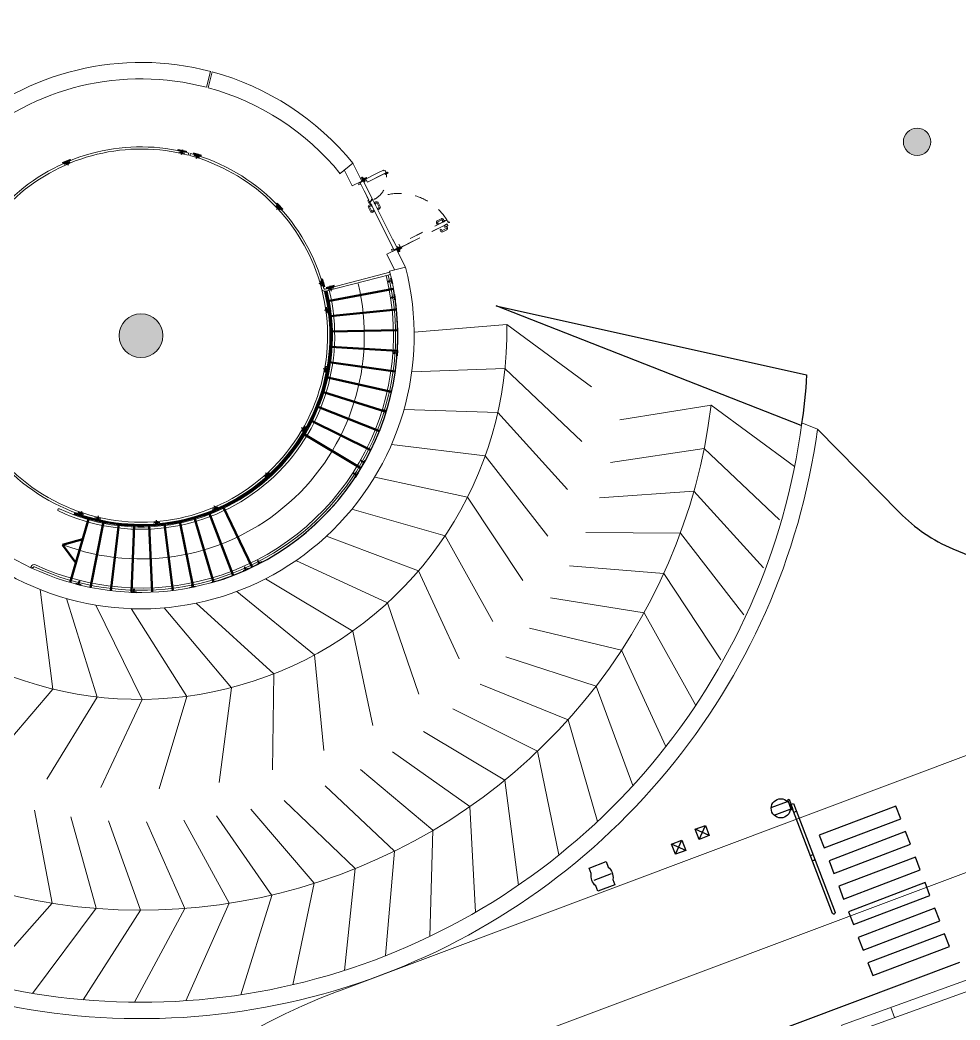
# Model space of a CAD drawing. Header units: centimetres. Extents: x 139057 to 200038, y 34824 to 80516.
# Drawn here: x 171328 to 173049, y 67997 to 69827 of the extents above; entities that cross this region are included whole.
import ezdxf

# ---------------------------------------------------------------- set-up
doc = ezdxf.new("R2010")
doc.units = ezdxf.units.CM
doc.header["$LTSCALE"] = 100
for name, pattern in [('CENTER', [7, 4, -1, 1, -1]), ('HIDDEN', [0.5, 0.25, -0.25]), ('Park-Ceas-125$0$CENTER', [50.8, 31.75, -6.35, 6.35, -6.35]), ('Park-Ceas-125$0$CENTER2', [28.575, 19.05, -3.175, 3.175, -3.175]), ('Park-Ceas-125$0$HIDDEN3', [0.25, 0.125, -0.125]), ('TRATTEGGIATA', [0.75, 0.5, -0.25]), ('TRATTO-PUNTO', [1, 0.5, -0.25, 0, -0.25])]:
    doc.linetypes.add(name, pattern=pattern)
doc.layers.get('0').update_dxf_attribs({"lineweight": 0})
for name, color, linetype, lineweight in [('410_STRUTTURE_001-AM_0', 7, 'Continuous', 0), ('430_TAVOLATI_001-AM_0', 3, 'Continuous', 0), ('440_SIMBOLI_001-AM_0', 31, 'Continuous', 0), ('441_SERRAMENTI_001-AM_0', 1, 'Continuous', 0), ('448_SCALE_001-AM_0', 216, 'Continuous', 50)]:
    doc.layers.add(name, color=color, linetype=linetype, lineweight=lineweight)
for name, color, linetype in [('A-GRIGLIATI', 8, 'Continuous'), ('A-PARAPETTI', 5, 'Continuous'), ('A-SEGNALETICA', 250, 'Continuous'), ('P1$0$P1$0$A-EQPM', 2, 'Continuous'), ('Park-Ceas-125$0$0-SCRN-10', 7, 'Continuous'), ('Park-Ceas-125$0$0-SCRN-20', 7, 'Continuous'), ('Park-Ceas-125$0$0-SCRN-30', 7, 'Continuous'), ('Park-Ceas-125$0$A-BYND', 7, 'Continuous'), ('Park-Ceas-125$0$A-GRID', 7, 'Park-Ceas-125$0$CENTER'), ('Park-Ceas-125$0$A-STRS', 7, 'Continuous'), ('Park-Ceas-125$0$A-STRS-RAIL', 2, 'Continuous'), ('Park-Sbarre', 2, 'Continuous')]:
    doc.layers.add(name, color=color, linetype=linetype)

# ---------------------------------------------------------------- blocks, each defined once
blk = doc.blocks.new('Park-Ceas-125$0$Plan for R100X 6 mm handrail wall bracket')
at = {"layer": 'Park-Ceas-125$0$0-SCRN-10', "linetype": 'Park-Ceas-125$0$HIDDEN3'}
blk.add_circle((-59, 0), 6.5, dxfattribs=at)
at = {"layer": 'Park-Ceas-125$0$0-SCRN-20', "linetype": 'Park-Ceas-125$0$HIDDEN3'}
for p, q in [((-59, 6), (-38, 6)), ((-59, -6), (-38, -6))]:
    blk.add_line(p, q, dxfattribs=at)
at = {"layer": 'Park-Ceas-125$0$0-SCRN-20'}
blk.add_line((-45, -6), (-38, -6), dxfattribs=at)
blk.add_line((-45, -6), (-38, -6), dxfattribs=at)
at = {"layer": 'Park-Ceas-125$0$A-STRS', "color": 11}
for points in [[(-38, -6), (-6, -6), (-6, 6), (-38, 6)], [(-6, -50), (0, -50), (0, 50), (-6, 50)]]:
    blk.add_lwpolyline(points, close=True, dxfattribs=at)
blk = doc.blocks.new('Park-Ceas-125$0$40 mm steel picket')
at = {"layer": 'Park-Ceas-125$0$0-SCRN-30'}
for radius in [21, 19.5]:
    blk.add_circle((0, 0), radius, dxfattribs=at)
blk = doc.blocks.new('Park-Ceas-125$0$100X75 STEEL PLATE (TOP VIEW)')
at = {"layer": 'Park-Ceas-125$0$A-BYND', "linetype": 'Park-Ceas-125$0$CENTER2'}
blk.add_lwpolyline([(-39, -75), (-39, 75), (-29, 75), (-29, -75)], close=True, dxfattribs=at)
for centre, radius, start, end in [((-22, 20), 11.2, 228.5302, 282.9559), ((-23, -20), 10.8, 71.3275, 126.7462)]:
    blk.add_arc(centre, radius, start, end, dxfattribs=at)
at = {"layer": 'Park-Ceas-125$0$A-GRID', "linetype": 'Park-Ceas-125$0$CENTER2'}
for p, q in [((-52, 0), (45, 0)), ((0, -56), (0, 55))]:
    blk.add_line(p, q, dxfattribs=at)
at = {"layer": 'Park-Ceas-125$0$0-SCRN-30', "linetype": 'Park-Ceas-125$0$HIDDEN3'}
blk.add_blockref('Park-Ceas-125$0$40 mm steel picket', (0, 0), dxfattribs=at)
blk = doc.blocks.new('COPRITESTA1C')
for p, q in [((0, 0), (0, -10)), ((0, 0), (21, 0)), ((21, 0), (21, -15)), ((-1, -10), (-1, -20)), ((-1, -10), (0, -10)), ((-1, -20), (16, -20))]:
    blk.add_line(p, q)
at = {"linetype": 'TRATTEGGIATA', "ltscale": 10}
for p, q in [((19.5, 0), (19.5, -15)), ((-1, -18.5), (16, -18.5))]:
    blk.add_line(p, q, dxfattribs=at)
blk.add_arc((16, -15), 3.5, 270, 0, dxfattribs=at)
blk.add_arc((16, -15), 5, 270, 0)
blk = doc.blocks.new('COPRITESTA2C')
for p, q in [((0, 0), (44, 0)), ((0, 0), (0, -10)), ((44, 0), (44, -15)), ((-1, -10), (-1, -20)), ((-1, -10), (0, -10)), ((-1, -20), (39, -20))]:
    blk.add_line(p, q)
at = {"linetype": 'TRATTEGGIATA', "ltscale": 10}
for p, q in [((42.5, 0), (42.5, -15)), ((-1, -18.5), (39, -18.5))]:
    blk.add_line(p, q, dxfattribs=at)
blk.add_arc((39, -15), 5, 270, 0)
blk.add_arc((39, -15), 3.5, 270, 0, dxfattribs=at)
blk = doc.blocks.new('M09.5af_140')
at = {"linetype": 'Continuous', "ltscale": 10}
for p, q in [((-59, -18), (-59, 0)), ((-59, 0), (-57, 0)), ((-59, 0), (-57, 0)), ((-57, 0), (-57, -18)), ((-12, 0), (6, 0)), ((5, 84), (33, 84)), ((5, 82), (5, 84)), ((33, 82), (5, 82)), ((5, 6), (5, 47)), ((7, 2), (5, 5)), ((6, 47), (6, 6)), ((7, 6), (8, 3)), ((7, 6), (8, 3)), ((8, 50), (33, 50)), ((33, 48), (8, 48)), ((59, 46), (12, 46)), ((12, 46), (12, -4)), ((59, 45), (13, 45)), ((13, 45), (13, -5)), ((35, 51), (35, 80)), ((36, 80), (36, 51)), ((997, 46), (48, 46)), ((997, 45), (49, 45)), ((1029, 68), (977, 68)), ((977, 68), (977, 48)), ((984, 48), (977, 48)), ((1028, 68), (978, 68)), ((978, 68), (978, 49)), ((983, 49), (978, 49)), ((984, 54), (983, 54)), ((983, 54), (983, 49)), ((985, 62), (984, 62)), ((984, 50), (984, 62)), ((984, 54), (984, 48)), ((1004, 50), (984, 50)), ((985, 51), (985, 62)), ((1004, 51), (985, 51)), ((997, 46), (997, -4)), ((997, 45), (997, -5)), ((1004, 20), (1004, 51)), ((1004, 21), (1004, 50)), ((1004, -3), (1004, 14)), ((1004, -3), (1004, 14)), ((1028, 68), (1028, 45)), ((1028, 45), (1214, 45)), ((1029, 68), (1029, 46)), ((1029, 46), (1214, 46)), ((1154, 46), (1388, 46)), ((1154, 45), (1387, 45)), ((1364, 80), (1364, 51)), ((1365, 51), (1365, 80)), ((1395, 84), (1367, 84)), ((1367, 82), (1395, 82)), ((1367, 82), (1395, 82)), ((1392, 50), (1367, 50)), ((1367, 48), (1392, 48)), ((1387, 45), (1387, -5)), ((1388, 46), (1388, -4)), ((1394, 6), (1392, 3)), ((1393, 2), (1395, 5)), ((1394, 47), (1394, 6)), ((1412, 0), (1394, 0)), ((1395, 82), (1395, 84)), ((1395, 6), (1395, 47)), ((1413, 0), (1412, 0)), ((1459, 0), (1457, 0)), ((1457, 0), (1457, -18)), ((1459, -18), (1459, 0)), ((-56, -20), (-17, -20)), ((-17, -21), (-56, -21)), ((-15, -18), (-15, -3)), ((-14, -18), (-14, -3)), ((6, -2), (-12, -2)), ((-8, -3), (-8, -21)), ((-8, -3), (8, -3)), ((-8, -21), (194, -21)), ((-7, -4), (-7, -21)), ((-7, -4), (8, -4)), ((-7, -21), (193, -21)), ((-5, -4), (-5, -20)), ((12, -4), (-5, -4)), ((-4, -20), (-5, -20)), ((-4, -5), (-4, -20)), ((13, -5), (-4, -5)), ((8, -3), (8, -4)), ((159, -21), (1017, -21)), ((159, -21), (1017, -21)), ((1014, -4), (997, -4)), ((1014, -5), (997, -5)), ((1002, -3), (1017, -3)), ((1002, -3), (1002, -4)), ((1002, -4), (1017, -4)), ((1025, -3), (1004, -3)), ((1024, -3), (1004, -3)), ((1014, -4), (1014, -20)), ((1014, -5), (1014, -20)), ((1014, -20), (1014, -20)), ((1017, -3), (1017, -21)), ((1017, -4), (1017, -21)), ((1024, -21), (1024, -3)), ((1154, -21), (1024, -21)), ((1025, -21), (1025, -3)), ((1153, -21), (1025, -21)), ((1407, -21), (1139, -21)), ((1408, -21), (1140, -21)), ((1387, -5), (1404, -5)), ((1388, -4), (1405, -4)), ((1408, -3), (1393, -3)), ((1393, -3), (1393, -4)), ((1407, -4), (1393, -4)), ((1394, -2), (1412, -2)), ((1404, -5), (1404, -20)), ((1405, -4), (1405, -20)), ((1407, -4), (1407, -21)), ((1408, -3), (1408, -21)), ((1414, -18), (1414, -3)), ((1415, -18), (1415, -3)), ((1456, -20), (1417, -20)), ((1417, -21), (1456, -21)), ((15, -1086), (-3, -1086)), ((14, -1085), (-2, -1085)), ((14, -1082), (-1, -1082)), ((-1, -1083), (-1, -1082)), ((14, -1083), (-1, -1083))]:
    blk.add_line(p, q, dxfattribs=at)
at = {"ltscale": 10}
for p, q in [((-1, 0), (0, 0)), ((0, 1), (0, 0)), ((1400, 1), (1400, 0)), ((1401, 0), (1400, 0)), ((-1, -64), (-1, -64))]:
    blk.add_line(p, q, dxfattribs=at)
at = {"linetype": 'Continuous'}
for p, q in [((803, 59), (803, 82)), ((826, 59), (803, 59)), ((826, 59), (826, 82)), ((915, 112), (833, 112)), ((915, 89), (833, 89)), ((911, 46), (911, 53)), ((911, 46), (912, 46)), ((912, 46), (912, 53)), ((913, 55), (954, 55)), ((913, 53), (954, 53)), ((945, 47), (921, 47)), ((921, 47), (921, 46)), ((945, 46), (921, 46)), ((945, 45), (921, 45)), ((921, 45), (921, 44)), ((945, 44), (921, 44)), ((922, 56), (922, 82)), ((944, 44), (922, 44)), ((922, 44), (922, 43)), ((944, 43), (922, 43)), ((943, 55), (923, 55)), ((923, 55), (944, 55)), ((943, 43), (924, 43)), ((924, 43), (924, 41)), ((925, 55), (925, 43)), ((942, 40), (925, 40)), ((941, 55), (941, 43)), ((943, 43), (943, 41)), ((944, 44), (944, 43)), ((945, 56), (945, 82)), ((945, 47), (945, 46)), ((945, 45), (945, 44)), ((955, 46), (955, 53)), ((955, 46), (956, 46)), ((956, 46), (956, 53)), ((998, 31), (997, 31)), ((998, 7), (997, 7)), ((998, 31), (998, 7)), ((998, 31), (998, 31)), ((998, 27), (1008, 17)), ((998, 27), (998, 27)), ((998, 17), (1009, 17)), ((998, 14), (1009, 14)), ((1009, 17), (1009, 14)), ((-24, -44), (-26, -44)), ((-25, -45), (-25, -42)), ((-25, -45), (-25, -42)), ((826, -34), (803, -34)), ((803, -34), (803, -57)), ((826, -34), (826, -57)), ((915, -64), (833, -64)), ((915, -87), (833, -87)), ((911, -21), (911, -28)), ((911, -21), (912, -21)), ((912, -21), (912, -28)), ((913, -29), (954, -29)), ((913, -30), (954, -30)), ((945, -20), (921, -20)), ((921, -21), (921, -20)), ((945, -21), (921, -21)), ((945, -22), (921, -22)), ((921, -23), (921, -22)), ((945, -23), (921, -23)), ((944, -19), (922, -19)), ((922, -20), (922, -19)), ((944, -20), (922, -20)), ((922, -32), (922, -57)), ((943, -31), (923, -31)), ((923, -31), (944, -31)), ((924, -18), (924, -16)), ((943, -18), (924, -18)), ((942, -15), (925, -15)), ((925, -31), (925, -18)), ((941, -31), (941, -18)), ((943, -18), (943, -16)), ((944, -20), (944, -19)), ((945, -21), (945, -20)), ((945, -23), (945, -22)), ((945, -32), (945, -57)), ((955, -21), (955, -28)), ((955, -21), (956, -21)), ((956, -21), (956, -28)), ((1424, -44), (1426, -44)), ((1425, -45), (1425, -42)), ((35, -1077), (32, -1077))]:
    blk.add_line(p, q, dxfattribs=at)
at = {"linetype": 'TRATTO-PUNTO'}
for p, q in [((933, 36), (933, 56)), ((933, 36), (933, 56)), ((933, 38), (933, 53)), ((933, 38), (933, 53)), ((933, 38), (933, 53)), ((933, 38), (933, 53)), ((933, -31), (933, -11)), ((933, -14), (933, -29)), ((933, -14), (933, -29))]:
    blk.add_line(p, q, dxfattribs=at)
for p, q in [((997, 42), (997, -1)), ((-37, -22), (-55, -22)), ((-55, -25), (-55, -22)), ((-37, -25), (-55, -25)), ((-37, -25), (-53, -25)), ((-53, -25), (-53, -28)), ((-38, -28), (-53, -28)), ((-36, -32), (-38, -28)), ((-33, -32), (-36, -26)), ((-34, -31), (-36, -26)), ((-34, -31), (-36, -26)), ((-30, -31), (-33, -24)), ((-20, -31), (-16, -24)), ((-17, -32), (-14, -26)), ((-17, -34), (-14, -26)), ((-17, -32), (-14, -26)), ((-17, -53), (-10, -57)), ((-15, -36), (-11, -28)), ((-15, -51), (-7, -55)), ((-14, -51), (-7, -55)), ((-13, -22), (30, -22)), ((-13, -25), (28, -25)), ((-13, -25), (30, -25)), ((-13, -52), (-7, -55)), ((-12, -49), (-6, -52)), ((-11, -28), (28, -28)), ((-10, -57), (-10, -97)), ((-7, -97), (-10, -97)), ((-7, -56), (-7, -97)), ((-6, -56), (-6, -99)), ((-6, -99), (-3, -99)), ((-3, -56), (-3, -99)), ((28, -25), (28, -28)), ((30, -25), (30, -22)), ((1413, -22), (1370, -22)), ((1372, -25), (1372, -22)), ((1413, -25), (1372, -25)), ((1413, -25), (1372, -25)), ((1372, -25), (1372, -28)), ((1412, -28), (1372, -28)), ((1404, -56), (1404, -99)), ((1407, -97), (1404, -97)), ((1413, -49), (1406, -52)), ((1414, -51), (1407, -55)), ((1415, -51), (1407, -55)), ((1414, -52), (1407, -55)), ((1407, -56), (1407, -97)), ((1407, -56), (1407, -97)), ((1407, -97), (1410, -97)), ((1417, -53), (1410, -57)), ((1410, -57), (1410, -97)), ((1415, -36), (1412, -28)), ((1417, -32), (1414, -26)), ((1418, -34), (1414, -26)), ((1417, -32), (1414, -26)), ((1420, -31), (1417, -24)), ((1430, -31), (1434, -24)), ((1433, -32), (1436, -26)), ((1434, -31), (1436, -26)), ((1434, -31), (1436, -26)), ((1437, -22), (1456, -22)), ((1437, -25), (1456, -25)), ((1437, -25), (1454, -25)), ((1437, -32), (1439, -28)), ((1439, -28), (1454, -28)), ((1454, -25), (1454, -28)), ((1456, -25), (1456, -22))]:
    blk.add_line(p, q)
at = {"linetype": 'HIDDEN', "ltscale": 10}
for p, q in [((-3, -61), (-3, -262)), ((15, -61), (-3, -61)), ((-2, -62), (-2, -262)), ((14, -62), (-2, -62)), ((14, -64), (-1, -64)), ((14, -64), (-1, -64)), ((14, -62), (14, -76)), ((14, -82), (14, -64)), ((14, -81), (14, -64)), ((15, -76), (14, -76)), ((64, -81), (14, -81)), ((63, -82), (14, -82)), ((15, -61), (15, -76)), ((63, -1065), (63, -82)), ((64, -1066), (64, -81)), ((1336, -315), (1336, -81)), ((1336, -81), (1386, -81)), ((1337, -314), (1337, -82)), ((1337, -82), (1387, -82)), ((1385, -61), (1385, -76)), ((1385, -61), (1403, -61)), ((1385, -76), (1386, -76)), ((1386, -62), (1386, -76)), ((1386, -62), (1402, -62)), ((1386, -81), (1386, -64)), ((1386, -64), (1402, -64)), ((1387, -82), (1387, -64)), ((1387, -64), (1402, -64)), ((1402, -62), (1402, -329)), ((1403, -61), (1403, -329)), ((-3, -228), (-3, -1086)), ((-2, -227), (-2, -1085)), ((1336, -439), (1336, -255)), ((1337, -440), (1337, -255)), ((1402, -315), (1402, -443)), ((1403, -315), (1403, -444)), ((1313, -439), (1313, -491)), ((1313, -439), (1336, -439)), ((1313, -491), (1333, -491)), ((1314, -440), (1314, -491)), ((1314, -440), (1337, -440)), ((1314, -491), (1333, -491)), ((1320, -484), (1320, -484)), ((1331, -484), (1320, -484)), ((1332, -484), (1320, -484)), ((1328, -484), (1328, -485)), ((1328, -484), (1333, -484)), ((1328, -485), (1333, -485)), ((1331, -464), (1331, -484)), ((1384, -464), (1331, -464)), ((1332, -465), (1332, -484)), ((1385, -465), (1332, -465)), ((1333, -484), (1333, -491)), ((1333, -485), (1333, -491)), ((1384, -443), (1384, -464)), ((1402, -443), (1384, -443)), ((1385, -444), (1385, -465)), ((1403, -444), (1385, -444)), ((-94, -983), (-94, -902)), ((-71, -983), (-71, -902)), ((-41, -872), (-64, -872)), ((-41, -895), (-64, -895)), ((-41, -895), (-41, -872)), ((77, -895), (77, -872)), ((77, -872), (100, -872)), ((77, -895), (100, -895)), ((107, -983), (107, -902)), ((130, -983), (130, -902)), ((-39, -990), (-64, -990)), ((-39, -1013), (-64, -1013)), ((-38, -971), (-38, -1033)), ((-38, -991), (-38, -1012)), ((-3, -966), (-33, -966)), ((-33, -966), (-33, -1038)), ((-3, -1038), (-33, -1038)), ((-13, -1002), (7, -1002)), ((-3, -966), (-3, -1038)), ((-3, -966), (-3, -1038)), ((14, -1082), (14, -1065)), ((63, -1065), (14, -1065)), ((14, -1083), (14, -1066)), ((64, -1066), (14, -1066)), ((14, -1070), (14, -1085)), ((15, -1070), (14, -1070)), ((15, -1070), (15, -1086)), ((61, -1065), (18, -1065)), ((50, -1066), (26, -1066)), ((26, -1066), (26, -1066)), ((32, -1066), (32, -1077)), ((35, -1066), (35, -1077)), ((46, -1066), (35, -1076)), ((46, -1066), (46, -1066)), ((50, -1066), (50, -1066)), ((50, -1066), (50, -1066)), ((54, -1002), (74, -1002)), ((54, -1002), (74, -1002)), ((57, -1002), (72, -1002)), ((57, -1002), (72, -1002)), ((57, -1002), (72, -1002)), ((57, -1002), (72, -1002)), ((58, -1010), (58, -993)), ((61, -992), (59, -992)), ((61, -1011), (59, -1011)), ((61, -1013), (61, -991)), ((62, -991), (61, -991)), ((61, -1011), (61, -992)), ((74, -994), (61, -994)), ((74, -1010), (61, -1010)), ((62, -1013), (61, -1013)), ((62, -1013), (62, -991)), ((63, -1014), (63, -990)), ((64, -990), (63, -990)), ((64, -1014), (63, -1014)), ((64, -979), (71, -979)), ((64, -979), (64, -981)), ((64, -981), (71, -981)), ((64, -1014), (64, -990)), ((64, -1014), (64, -990)), ((65, -990), (64, -990)), ((65, -1014), (64, -1014)), ((64, -1023), (71, -1023)), ((64, -1023), (64, -1024)), ((64, -1024), (71, -1024)), ((65, -1014), (65, -990)), ((72, -981), (72, -1022)), ((73, -981), (73, -1022)), ((73, -1012), (73, -992)), ((74, -991), (74, -1012)), ((75, -990), (100, -990)), ((75, -1013), (100, -1013))]:
    blk.add_line(p, q, dxfattribs=at)
for centre, radius in [((-25, -44), 9), ((-25, -44), 7.25), ((-25, -44), 7.5), ((1425, -44), 9), ((1425, -44), 7.5), ((1425, -44), 7.25)]:
    blk.add_circle(centre, radius)
at = {"linetype": 'Continuous', "ltscale": 10}
for centre, radius, start, end in [((8, 47), 3, 90, 180), ((8, 6), 3, 180, 215), ((8, 6), 3, 180, 215), ((8, 47), 1.5, 90, 180), ((8, 6), 1.5, 180, 215), ((8, 6), 1.5, 180, 215), ((6, 1), 3, 270, 35), ((6, 1), 1.5, 270, 35), ((33, 80), 3, 360, 90), ((33, 80), 1.5, 0, 90), ((33, 51), 1.5, 270, 360), ((33, 51), 3, 270, 0), ((1367, 80), 3, 90, 180), ((1367, 51), 3, 180, 270), ((1367, 80), 1.5, 90, 180), ((1367, 51), 1.5, 180, 270), ((1394, 1), 3, 145, 270), ((1392, 47), 3, 0, 90), ((1392, 47), 1.5, 0, 90), ((1394, 1), 1.5, 145, 270), ((1392, 6), 1.5, 325, 0), ((1392, 6), 3, 325, 0), ((-56, -18), 3, 180, 270), ((-56, -18), 1.5, 180, 270), ((-17, -18), 3, 270, 0), ((-17, -18), 1.5, 270, 0), ((-12, -3), 3, 90, 180), ((-12, -3), 1.5, 90, 180), ((1412, -3), 3, 0, 90), ((1412, -3), 1.5, 0, 90), ((1417, -18), 3, 180, 270), ((1417, -18), 1.5, 180, 270), ((1456, -18), 1.5, 270, 0), ((1456, -18), 3, 270, 360)]:
    blk.add_arc(centre, radius, start, end, dxfattribs=at)
at = {"linetype": 'Continuous'}
for centre, radius, start, end in [((833, 82), 30, 90, 180), ((833, 82), 7, 90, 180), ((913, 53), 2, 90, 180), ((913, 53), 0.8, 90, 180), ((915, 82), 30, 0, 90), ((915, 82), 7, 0, 90), ((923, 56), 1, 180, 270), ((925, 41), 1, 180, 270), ((942, 41), 1, 270, 0), ((944, 56), 1, 270, 0), ((954, 53), 2, 0, 90), ((954, 53), 0.8, 0, 90), ((833, -57), 30, 180, 270), ((833, -57), 7, 180, 270), ((913, -28), 2, 180, 270), ((913, -28), 0.8, 180, 270), ((915, -57), 30, 270, 0), ((915, -57), 7, 270, 0), ((923, -32), 1, 90, 180), ((925, -16), 1, 90, 180), ((942, -16), 1, 0, 90), ((944, -32), 1, 0, 90), ((954, -28), 0.8, 270, 0), ((954, -28), 2, 270, 0)]:
    blk.add_arc(centre, radius, start, end, dxfattribs=at)
for centre, radius, start, end in [((-37, -26), 4, 25.7983, 90), ((-37, -26), 1, 25.7983, 90), ((-37, -26), 0.8, 25.7983, 90), ((-25, -44), 12.5, 156.6025, 108.12), ((-44, -35), 8, 336.6025, 25.7983), ((-44, -35), 11, 336.6025, 25.7983), ((-25, -44), 9.5, 156.6025, 108.12), ((-29, -31), 4, 205.7983, 288.12), ((-29, -31), 1, 205.7983, 288.12), ((-21, -31), 1, 251.88, 334.2017), ((-21, -31), 4, 318.9946, 334.2017), ((-13, -26), 4, 90, 154.2017), ((-13, -26), 1, 90, 154.2017), ((-13, -26), 0.8, 90, 154.2017), ((-12, -48), 1, 161.88, 244.2017), ((-7, -56), 1, 0, 64.2017), ((-7, -56), 0.8, 0, 64.2017), ((-7, -56), 4, 0, 64.2017), ((1408, -56), 4, 115.7983, 180), ((1408, -56), 0.8, 115.7983, 180), ((1408, -56), 1, 115.7983, 180), ((1413, -26), 4, 25.7983, 90), ((1413, -26), 0.8, 25.7983, 90), ((1413, -26), 1, 25.7983, 90), ((1425, -44), 12.5, 71.88, 23.3975), ((1412, -48), 1, 295.7983, 18.12), ((1412, -48), 4, 295.7983, 311.0054), ((1425, -44), 9.5, 71.88, 23.3975), ((1421, -31), 4, 205.7983, 221.0054), ((1421, -31), 1, 205.7983, 288.12), ((1429, -31), 4, 251.88, 334.2017), ((1429, -31), 1, 251.88, 334.2017), ((1444, -35), 11, 154.2017, 203.3975), ((1437, -26), 4, 90, 154.2017), ((1437, -26), 0.8, 90, 154.2017), ((1437, -26), 1, 90, 154.2017), ((1444, -35), 8, 154.2017, 203.3975)]:
    blk.add_arc(centre, radius, start, end)
at = {"linetype": 'HIDDEN', "ltscale": 10}
for centre, radius, start, end in [((-25, -44), 1026, 274.9767, 0), ((1425, -44), 424, 180, 263.95), ((-64, -902), 30, 90, 180), ((-64, -902), 7, 90, 180), ((100, -902), 30, 0, 90), ((100, -902), 7, 0, 90), ((-64, -983), 30, 180, 270), ((-64, -983), 7, 180, 270), ((-39, -991), 1, 0, 90), ((-39, -1012), 1, 270, 0), ((-33, -971), 5, 90, 180), ((-33, -1033), 5, 180, 270), ((59, -993), 1, 90, 180), ((59, -1010), 1, 180, 270), ((71, -981), 2, 0, 90), ((71, -981), 0.8, 0, 90), ((71, -1022), 0.8, 270, 0), ((71, -1022), 2, 270, 0), ((75, -991), 1, 90, 180), ((75, -1012), 1, 180, 270), ((100, -983), 30, 270, 0), ((100, -983), 7, 270, 0)]:
    blk.add_arc(centre, radius, start, end, dxfattribs=at)
at = {"linetype": 'Continuous', "ltscale": 10, "xscale": -1}
for name, p in [('COPRITESTA1C', (-38, -21)), ('COPRITESTA2C', (1413, -22))]:
    blk.add_blockref(name, p, dxfattribs=at)
at = {"linetype": 'Continuous', "ltscale": 10, "rotation": 270}
blk.add_blockref('COPRITESTA2C', (-3, -56), dxfattribs=at)
at = {"linetype": 'Continuous', "ltscale": 10}
for name, p in [('COPRITESTA2C', (-12, -22)), ('COPRITESTA1C', (1438, -21))]:
    blk.add_blockref(name, p, dxfattribs=at)
at = {"linetype": 'Continuous', "ltscale": 10, "xscale": -1, "rotation": 90}
blk.add_blockref('COPRITESTA2C', (1404, -56), dxfattribs=at)

msp = doc.modelspace()

# ---------------------------------------------------------------- hatches: boundary and pattern name
at = {"layer": '410_STRUTTURE_001-AM_0'}
h = msp.add_hatch(color=256, dxfattribs=at)
h.paths.add_polyline_path([(173535.7, 67385.6, 1), (173605.7, 67385.6, 1)])
h.paths.add_polyline_path([(173797.7, 67599.5), (173817, 67594.3), (173824.9, 67623.3), (173805.5, 67628.5)])
h.paths.add_polyline_path([(173595.6, 67650.5), (173644.1, 67638.3), (173656.3, 67686.8), (173607.8, 67699)])
h.paths.add_polyline_path([(173282.8, 67729.4), (173295, 67777.8), (173246.5, 67790.1), (173234.3, 67741.6)])
h.paths.add_polyline_path([(172712.9, 67924.6), (172664.4, 67936.8), (172652.1, 67888.3), (172700.6, 67876.1)])
h.paths.add_polyline_path([(173400, 68035), (173351.5, 68047.3), (173339.3, 67998.8), (173387.8, 67986.6)])
h.paths.add_polyline_path([(173723.5, 67953.5), (173675, 67965.7), (173662.8, 67917.2), (173711.3, 67905)])
h.paths.add_polyline_path([(173933.7, 68026.4), (173938.8, 68045.8), (173739.5, 68098.1), (173734.5, 68078.8)])
h.paths.add_polyline_path([(174017.3, 68430.7, 1), (173967.3, 68430.7, 1)])
h.paths.add_polyline_path([(173541.6, 68499.2, 1), (173591.6, 68499.2, 1)])
h.paths.add_polyline_path([(173138.5, 68553.6, 1), (173088.5, 68553.6, 1)])
h.paths.add_polyline_path([(174232, 69078.8, 1), (174282, 69078.8, 1)])
h.paths.add_polyline_path([(173843.1, 69237.6, 1), (173893.1, 69237.6, 1)])
h.paths.add_polyline_path([(173485.8, 69403.9, 1), (173435.8, 69403.9, 1)])
h.paths.add_polyline_path([(172945.1, 69604.3, 1), (172995.1, 69604.3, 1)])
h.paths.add_polyline_path([(171589.8, 69249.5, 1), (171509.8, 69249.5, 1)])
h.paths.add_polyline_path([(170885.6, 70367.9), (170938.2, 70396.8), (170914.2, 70440.6), (170861.6, 70411.7)])
h.paths.add_polyline_path([(169410.6, 70144.6), (169397.7, 70096.3), (169542.6, 70057.6), (169555.5, 70106)])
h.paths.add_polyline_path([(170492.9, 70631.9), (170505.8, 70680.2), (170447.8, 70695.7), (170434.9, 70647.4)])

# ---------------------------------------------------------------- linework, layer by layer
for p, q in [((171677.3, 69733, 0), (171669.6, 69704, 0)), ((171672.5, 69703.3, 0), (171680.2, 69732.2, 0)), ((171914.6, 69546, 0), (171937.8, 69564.9, 0)), ((172033.9, 69374.8, 0), (172004.8, 69367.3, 0)), ((172759.3, 69089.8, 0), (172788, 69078.1, 0))]:
    msp.add_line(p, q, dxfattribs=at)
for centre, radius in [((172970.1, 69604.3, 0), 25), ((171549.8, 69249.5, 0), 40)]:
    msp.add_circle(centre, radius, dxfattribs=at)
for radius, start, end in [(500, 75.2246, 188.4361), (500, 39.0981, 74.8808), (470, 75.2357, 188.445), (470, 39.0981, 74.87), (500, 188.7799, 14.5111), (470, 188.8107, 14.5111), (1220, 222.2696, 352.4759), (1250, 225.0427, 352.1157)]:
    msp.add_arc((171549.8, 69249.5, 0), radius, start, end, dxfattribs=at)
at = {"layer": '430_TAVOLATI_001-AM_0'}
for p, q in [((171922, 69552, 0), (171936.4, 69523.4, 0)), ((171937.8, 69564.9, 0), (171954.2, 69532.4, 0)), ((171954.2, 69532.4, 0), (171936.4, 69523.4, 0)), ((172017.4, 69407.4, 0), (171999.5, 69398.4, 0)), ((172017.4, 69407.4, 0), (172033.9, 69374.8, 0)), ((171999.5, 69398.4, 0), (172014, 69369.7, 0)), ((172922.1, 68020.1, 0), (172928.9, 68001.3, 0))]:
    msp.add_line(p, q, dxfattribs=at)
at = {"layer": '430_TAVOLATI_001-AM_0', "elevation": 0}
for points in [[(173092.5, 68081.6), (173318, 68024.8), (173197.9, 67750.8), (172775.1, 67857.4), (172832.2, 67987.6), (173092.5, 68081.6)], [(173186.3, 67774.3), (172802.9, 67871), (172847.1, 67971.7), (173093.5, 68060.7), (173290.2, 68011.2), (173186.3, 67774.3)]]:
    msp.add_lwpolyline(points, dxfattribs=at)
at = {"layer": '440_SIMBOLI_001-AM_0'}
for p, q in [((171636.4, 69579.9, 0), (171637.5, 69583.8, 0)), ((171639.3, 69579.1, 0), (171640.4, 69583, 0)), ((172005.3, 69365.4, 0), (171886.7, 69334.7, 0)), ((172006.3, 69361.5, 0), (171887.7, 69330.8, 0)), ((171348.5, 68826.9, 0), (171348.2, 68826.3, 0)), ((171352, 68824.5, 0), (171348.2, 68826.3, 0)), ((171352.3, 68825.1, 0), (171352, 68824.5, 0)), ((173117.1, 68502.4, 0), (171911, 68050, 0))]:
    msp.add_line(p, q, dxfattribs=at)
at = {"layer": '440_SIMBOLI_001-AM_0', "linetype": 'CENTER', "ltscale": 50}
msp.add_line((173187.3, 68315.1, 0), (171981.2, 67862.7, 0), dxfattribs=at)
at = {"layer": '440_SIMBOLI_001-AM_0', "elevation": 0}
for points in [[(172049.8, 69255.6), (172219.2, 69269.8), (172374.5, 69156)], [(172045.4, 69183.3), (172215.9, 69189.1), (172356.9, 69055.9)], [(172031.2, 69114.3), (172202.9, 69108.6), (172330.6, 68968.1)], [(172426.4, 69095.6), (172593.3, 69122.4), (172746.1, 69010.3)], [(172008.5, 69050.5), (172179.9, 69029.6), (172294.3, 68882.7)], [(172409, 69017.5), (172580.5, 69042.7), (172718.2, 68912.4)], [(171977.6, 68990.7), (172147.4, 68954), (172248.4, 68801.4)], [(172388.8, 68952.6), (172561.6, 68964.7), (172689, 68824.3)], [(171935.8, 68931.8), (172106.3, 68883.3), (172194, 68726.2)], [(172363.7, 68889.4), (172537, 68888.3), (172653.3, 68738.7)], [(171889.1, 68882.3), (172057.6, 68819), (172132, 68658)], [(171833.3, 68837.7), (172000.9, 68760.4), (172058.4, 68593.6)], [(172333.9, 68828.4), (172506.6, 68814), (172611.1, 68655.9)], [(171777.4, 68804.3), (171937.2, 68708.9), (171973.9, 68536.1)], [(171365.2, 68784.9), (171388.4, 68602.7), (171272.7, 68467.2)], [(171725.3, 68781.4), (171867.6, 68665.4), (171884.5, 68490)], [(171413.2, 68768.6), (171469.5, 68587.9), (171377.4, 68437.7)], [(172299.4, 68769.7), (172470.5, 68742.3), (172565, 68572.9)], [(171467.3, 68756.4), (171551.9, 68583.4), (171476.1, 68422.8)], [(171532, 68749.9), (171633.9, 68589), (171583.1, 68420.2)], [(171592.2, 68751.3), (171715.4, 68605.1), (171692.7, 68431.9)], [(171650.7, 68759.8), (171793.2, 68630.7), (171790.2, 68455.1)], [(172260.6, 68713.9), (172429.2, 68673.6), (172510.4, 68497.5)], [(172217.7, 68661.4), (172382.7, 68608.1), (172450.2, 68426.3)], [(172170.5, 68611.7), (172331.3, 68546.5), (172385.3, 68360.5)], [(172120.7, 68566.8), (172275.7, 68489.2), (172314.8, 68299.2)], [(172066.7, 68525.1), (172215.5, 68436.2), (172240.5, 68243.9)], [(172009.9, 68487.7), (172151.6, 68387.8), (172161.8, 68194.2)], [(171951.5, 68455.3), (172084.2, 68344.5), (172078.6, 68150.1)], [(171886.8, 68425.8), (172013.9, 68306.2), (171997.4, 68114.9)], [(171811.8, 68398.7), (171941.6, 68274.1), (171922.1, 68087.7)], [(171355, 68381.1), (171387.2, 68210.7), (171257.7, 68065)], [(171751.1, 68382.6), (171866.6, 68247.4), (171827.4, 68061.6)], [(171421.1, 68368.9), (171467.8, 68201.8), (171351.5, 68045.8)], [(171490.5, 68361.5), (171548.9, 68198.3), (171443.8, 68034.2)], [(171559.6, 68359.6), (171630.3, 68201), (171537.9, 68029.6)], [(171628.4, 68363), (171711, 68210.6), (171632, 68032.3)], [(171688.2, 68370.4), (171789.5, 68225), (171732.4, 68043.3)]]:
    msp.add_lwpolyline(points, dxfattribs=at)
at = {"layer": '440_SIMBOLI_001-AM_0'}
for centre, radius, start, end in [((171549.8, 69249.5, 0), 345.5, 75.3021, 188.4965), ((171549.8, 69249.5, 0), 341.5, 75.305, 188.4988), ((171549.8, 69249.5, 0), 341.5, 18.3522, 74.8018), ((171549.8, 69249.5, 0), 345.5, 14.5114, 74.8283), ((171549.8, 69249.5, 0), 341.5, 189.0021, 18.324), ((171549.8, 69249.5, 0), 466, 245.2982, 13.779), ((171549.8, 69249.5, 0), 462, 285.8674, 13.7726), ((171549.8, 69249.5, 0), 345.5, 188.9939, 13.5685), ((171549.8, 69249.5, 0), 354.5, 244.7775, 13.5417), ((171549.8, 69249.5, 0), 350.3, 244.7777, 13.5301), ((171549.8, 69249.5, 0), 408.7, 249.3985, 13.5417), ((171886.2, 69336.6, 0), 6, 194.5114, 284.5145), ((171886.2, 69336.6, 0), 2, 194.5114, 284.5145), ((171546.6, 69256.6, 0), 672.8, 223.8273, 1.1191), ((171549.6, 69249.5, 0), 1051.4, 223.2131, 353.0937), ((171399.6, 68930.7, 0), 2.1, 64.7683, 244.7683), ((171354.2, 68824.2, 0), 6.3, 65.2982, 154.5276), ((171354.2, 68824.2, 0), 2.1, 65.2982, 154.5276), ((171549.9, 69247.9, 0), 460.4, 245.1954, 285.9031), ((172314.8, 66973.2, 0), 1150, 110.5603, 166.1171)]:
    msp.add_arc(centre, radius, start, end, dxfattribs=at)
at = {"layer": '448_SCALE_001-AM_0', "linetype": 'Continuous'}
for p, q in [((172011.9, 69335, 0), (171891.5, 69312.7, 0)), ((172017.3, 69297.5, 0), (171895.5, 69285, 0)), ((172019.7, 69259.7, 0), (171897.2, 69257, 0)), ((172019, 69221.8, 0), (171896.7, 69229, 0)), ((172015.2, 69184.1, 0), (171893.9, 69201.1, 0)), ((172008.4, 69146.8, 0), (171888.9, 69173.6, 0)), ((171998.7, 69110.2, 0), (171881.7, 69146.5, 0)), ((171986, 69074.5, 0), (171872.3, 69120.1, 0)), ((171970.5, 69039.9, 0), (171860.8, 69094.5, 0)), ((171952.2, 69006.7, 0), (171847.3, 69070, 0)), ((171718.2, 68810.7, 0), (171674.3, 68925.1, 0)), ((171753, 68825.7, 0), (171700.1, 68936.2, 0)), ((171420.4, 68797.7, 0), (171454.1, 68915.4, 0)), ((171457.2, 68788.7, 0), (171481.4, 68908.8, 0)), ((171645.5, 68789.4, 0), (171620.6, 68909.3, 0)), ((171682.3, 68798.6, 0), (171647.8, 68916.1, 0)), ((171494.7, 68782.7, 0), (171509.1, 68904.4, 0)), ((171532.5, 68779.8, 0), (171537, 68902.2, 0)), ((171570.4, 68779.9, 0), (171565, 68902.3, 0)), ((171608.1, 68783.1, 0), (171593, 68904.7, 0)), ((171406, 68866.9, 0), (171443.1, 68876.9, 0)), ((171406, 68866.9, 0), (171430.8, 68833.9, 0))]:
    msp.add_line(p, q, dxfattribs=at)
msp.add_arc((171549.8, 69249.5, 0), 347.5, 249.4001, 13.5207, dxfattribs=at)
at = {"layer": 'A-GRIGLIATI', "elevation": 0}
msp.add_lwpolyline([(172200, 69304.1), (172767.7, 69177.5, -0.029002), (172758, 69084.8)], format="xyb", close=True, dxfattribs=at)
at = {"layer": 'A-SEGNALETICA'}
for p, q in [((172788.1, 69078.2, 0), (172938, 68925.7, 0)), ((173035.8, 68859.3, 0), (173250.2, 68769.3, 0)), ((172102.8, 67748.1, 0), (173048.7, 68103, 0))]:
    msp.add_line(p, q, dxfattribs=at)
at = {"layer": 'A-SEGNALETICA', "elevation": 0}
for points in [[(172931.4, 68388.6), (172791.2, 68335.2), (172800.2, 68311.8), (172940.3, 68365.3)], [(172949.2, 68341.9), (172809.1, 68288.5), (172818, 68265.1), (172958.1, 68318.6)], [(172967, 68295.2), (172826.9, 68241.7), (172835.8, 68218.4), (172975.9, 68271.8)], [(172984.8, 68248.5), (172844.7, 68195), (172853.6, 68171.7), (172993.8, 68225.1)], [(173002.7, 68201.8), (172862.5, 68148.3), (172871.4, 68124.9), (173011.6, 68178.4)], [(173020.5, 68155), (172880.3, 68101.6), (172889.2, 68078.2), (173029.4, 68131.7)]]:
    msp.add_lwpolyline(points, close=True, dxfattribs=at)
at = {"layer": 'A-SEGNALETICA'}
msp.add_arc((173152, 69135.9, 0), 300, 224.4909, 247.2132, dxfattribs=at)
at = {"layer": 'P1$0$P1$0$A-EQPM', "elevation": 0}
msp.add_lwpolyline([(172739.4, 68391.6), (172744, 68393.3), (172820.2, 68193.5, -0.8), (172815.6, 68191.8), (172739.4, 68391.6)], format="xyb", dxfattribs=at)
at = {"layer": 'Park-Ceas-125$0$A-STRS-RAIL', "color": 1}
msp.add_arc((171549.8, 69249.5, 0), 470, 285.8674, 10.4842, dxfattribs=at)
at = {"layer": 'Park-Sbarre'}
for p, q in [((172703.2, 68385.8, 0), (172732.8, 68397.1, 0)), ((172733.5, 68400, 0), (172735.8, 68400.9, 0)), ((172740.6, 68381.3, 0), (172733.5, 68400, 0)), ((172735.8, 68400.9, 0), (172742.9, 68382.2, 0)), ((172708.6, 68371.8, 0), (172738.1, 68383.1, 0)), ((172742.9, 68382.2, 0), (172740.6, 68381.3, 0)), ((172778.6, 68288.8, 0), (172780.9, 68289.7, 0)), ((172780.9, 68289.7, 0), (172783.2, 68290.6, 0)), ((172379.2, 68253.1, 0), (172410.6, 68265.1, 0))]:
    msp.add_line(p, q, dxfattribs=at)
at = {"layer": 'Park-Sbarre', "elevation": 0}
for points in [[(172744.7, 68377.6), (172749.4, 68379.3)], [(172571.2, 68327.3), (172564.1, 68346), (172582.8, 68353.1), (172589.9, 68334.5), (172571.2, 68327.3)], [(172589.9, 68334.5), (172564.1, 68346)], [(172571.2, 68327.3), (172582.8, 68353.1)], [(172528, 68300.3), (172539.6, 68326.1)], [(172546.7, 68307.4), (172520.9, 68319)], [(172775, 68298.1), (172779.7, 68299.9)]]:
    msp.add_lwpolyline(points, dxfattribs=at)
msp.add_lwpolyline([(172528, 68300.3), (172520.9, 68319), (172539.6, 68326.1), (172546.7, 68307.4)], close=True, dxfattribs=at)
msp.add_lwpolyline([(172385.9, 68232.6), (172382.2, 68242.4, -0.247934), (172373.6, 68265.1), (172369.9, 68274.8), (172401.3, 68286.8), (172405, 68277, -0.247934), (172413.6, 68254.4), (172417.3, 68244.6)], format="xyb", close=True, dxfattribs=at)
at = {"layer": 'Park-Sbarre'}
msp.add_circle((172720.7, 68384.4, 0), 17.5, dxfattribs=at)

# ---------------------------------------------------------------- block references
at = {"layer": '441_SERRAMENTI_001-AM_0', "xscale": 0.09999999999999998, "yscale": 0.09999999999999998, "zscale": 0.09999999999999998, "rotation": 116.8045170997035}
msp.add_blockref('M09.5af_140', (172017.4, 69407.4, 0), dxfattribs=at)
at = {"layer": 'A-PARAPETTI'}
for name, p, xscale, yscale, zscale, rotation in [('Park-Ceas-125$0$100X75 STEEL PLATE (TOP VIEW)', (171624.5, 69584.7, 0), 0.1, 0.1, 0.1, 257.3935746457084), ('Park-Ceas-125$0$100X75 STEEL PLATE (TOP VIEW)', (171652.1, 69577.4, 0), -0.1, 0.1, 0.1, 72.70842536899946), ('Park-Ceas-125$0$100X75 STEEL PLATE (TOP VIEW)', (171415, 69565.5, 0), 0.1, 0.1, 0.1, 293.0378384206393), ('Park-Ceas-125$0$100X75 STEEL PLATE (TOP VIEW)', (171801.3, 69483.7, 0), 0.1, 0.1, 0.1, 223.2233005760303), ('Park-Ceas-125$0$100X75 STEEL PLATE (TOP VIEW)', (171879.7, 69345.3, 0), 0.1, 0.1, 0.1, 196.2306160557396), ('Park-Ceas-125$0$Plan for R100X 6 mm handrail wall bracket', (172008.9, 69350.1, 0), -0.1, 0.1, 0.1, 192.3601434212582), ('Park-Ceas-125$0$100X75 STEEL PLATE (TOP VIEW)', (171897, 69335.4, 0), -0.1, 0.1, 0.1, 104.5145103574474), ('Park-Ceas-125$0$Plan for R100X 6 mm handrail wall bracket', (172014.4, 69320.1, 0), -0.1, 0.1, 0.1, 188.6851080586965), ('Park-Ceas-125$0$100X75 STEEL PLATE (TOP VIEW)', (171890.2, 69296, 0), -0.1, 0.1, 0.1, 7.773278704672544), ('Park-Ceas-125$0$Plan for R100X 6 mm handrail wall bracket', (172018.7, 69217.5, 0), -0.1, 0.1, 0.1, 176.0409030963566), ('Park-Ceas-125$0$100X75 STEEL PLATE (TOP VIEW)', (171887.8, 69188, 0), -0.1, 0.1, 0.1, 349.4063138578194), ('Park-Ceas-125$0$Plan for R100X 6 mm handrail wall bracket', (171999, 69111.4, 0), 0.1, 0.1, 0.1, 342.8873727036589), ('Park-Ceas-125$0$100X75 STEEL PLATE (TOP VIEW)', (171847.7, 69078.5, 0), 0.1, 0.1, 0.1, 150.1315666576176), ('Park-Ceas-125$0$Plan for R100X 6 mm handrail wall bracket', (171958.3, 69017.2, 0), -0.1, 0.1, 0.1, 150.3762897322801), ('Park-Ceas-125$0$100X75 STEEL PLATE (TOP VIEW)', (171780.8, 68995.2, 0), -0.1, 0.1, 0.1, 311.9749448702055), ('Park-Ceas-125$0$Plan for R100X 6 mm handrail wall bracket', (171944.3, 68994, 0), -0.1, 0.1, 0.1, 146.6777454073394), ('Park-Ceas-125$0$100X75 STEEL PLATE (TOP VIEW)', (171439.8, 68924.1, 0), 0.1, 0.1, 0.1, 71.29808598256685), ('Park-Ceas-125$0$100X75 STEEL PLATE (TOP VIEW)', (171685.7, 68934.1, 0), -0.1, 0.1, 0.1, 293.0299353154104), ('Park-Ceas-125$0$100X75 STEEL PLATE (TOP VIEW)', (171470.9, 68915.2, 0), -0.1, 0.1, 0.1, 256.7231063757949), ('Park-Ceas-125$0$100X75 STEEL PLATE (TOP VIEW)', (171578.7, 68907.2, 0), 0.1, 0.1, 0.1, 95.10018173520008), ('Park-Ceas-125$0$Plan for R100X 6 mm handrail wall bracket', (171766.4, 68832.4, 0), 0.1, 0.1, 0.1, 297.8262731897261), ('Park-Ceas-125$0$Plan for R100X 6 mm handrail wall bracket', (171741.9, 68820.6, 0), 0.09999999999999998, 0.09999999999999998, 0.09999999999999998, 294.1277288227932), ('Park-Ceas-125$0$Plan for R100X 6 mm handrail wall bracket', (171435.1, 68793.8, 0), 0.1, 0.1, 0.1, 255.8189103290368), ('Park-Ceas-125$0$Plan for R100X 6 mm handrail wall bracket', (171644.3, 68789.1, 0), -0.1, 0.1, 0.1, 101.6166459404695), ('Park-Ceas-125$0$Plan for R100X 6 mm handrail wall bracket', (171536.8, 68779.7, 0), 0.1, 0.1, 0.1, 268.4631153661134)]:
    msp.add_blockref(name, p, dxfattribs=dict(at, xscale=xscale, yscale=yscale, zscale=zscale, rotation=rotation))

doc.saveas('drawing.dxf')
